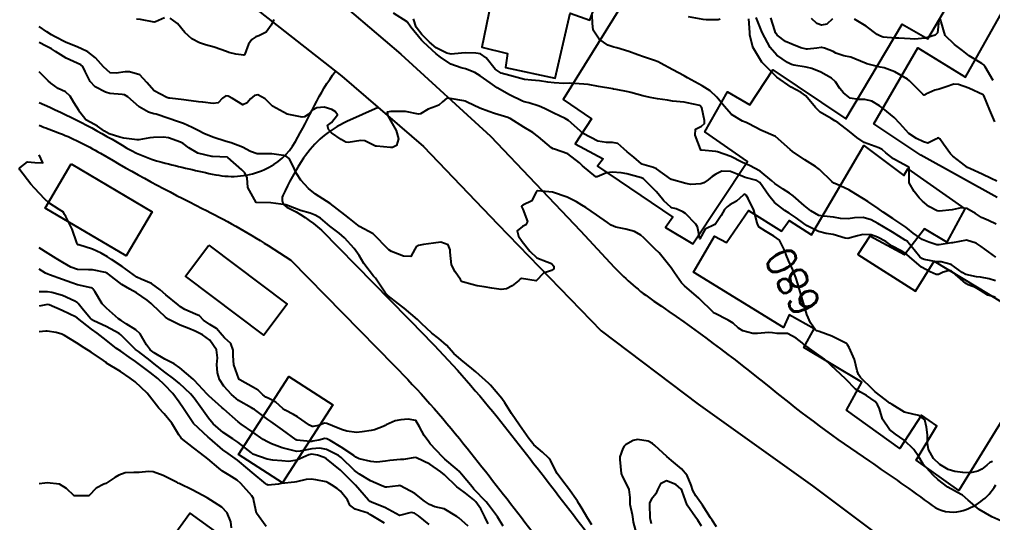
# Model space of a CAD drawing. Header units: metres. Extents: x 286371 to 293043, y 7462578 to 7466404.
# Drawn here: x 286379.2 to 286510.7, y 7466004.3 to 7466072.3 of the extents above; entities that cross this region are included whole.
import ezdxf
from ezdxf.enums import TextEntityAlignment as Align

# ---------------------------------------------------------------- set-up
doc = ezdxf.new("R2010")
doc.units = ezdxf.units.M
doc.header["$MEASUREMENT"] = 0
for name, color, linetype in [('Cotas', 45, 'Continuous'), ('Curvas de Nivel 1m', 11, 'Continuous'), ('Curvas de Nivel 5m', 15, 'Continuous'), ('Edificações', 30, 'Continuous'), ('Linha Férrea', 20, 'Continuous'), ('Vias primárias', 230, 'Continuous'), ('Vias Secundárias', 230, 'Continuous')]:
    doc.layers.add(name, color=color, linetype=linetype)
doc.styles.add('Style-STANDARD', font='STANDARD.shx')

msp = doc.modelspace()

# ---------------------------------------------------------------- linework, layer by layer
at = {"layer": 'Curvas de Nivel 1m', "flags": 128}
for points, elevation in [([(286398.82, 7466072.56), (286397.59, 7466072), (286397.41, 7466071.98), (286395.59, 7466072.33), (286395.06, 7466072.38)], 681), ([(286413.6, 7466072.33), (286413.25, 7466071.57), (286412.56, 7466070.59), (286411.56, 7466070.13), (286411.17, 7466069.99), (286410.63, 7466069.61), (286410.17, 7466068.99), (286409.66, 7466067.62), (286409.61, 7466067.53), (286409.52, 7466067.49), (286408.45, 7466067.64), (286407.53, 7466067.88), (286407.2, 7466067.99), (286405.54, 7466068.58), (286404.35, 7466068.9), (286403.55, 7466069.18), (286402.52, 7466069.73), (286401.57, 7466070.57), (286400.57, 7466071.76), (286399.59, 7466072.5)], 681), ([(286511.03, 7466034.81), (286510.03, 7466035.09), (286509.04, 7466035.72), (286508.39, 7466036.11), (286507.38, 7466036.46), (286507.05, 7466036.64), (286505.32, 7466038.16), (286505.08, 7466038.34), (286504.86, 7466038.38), (286504.02, 7466038.18), (286503.39, 7466037.87), (286503.07, 7466037.88), (286502.24, 7466038.21), (286501.09, 7466038.85), (286499.45, 7466040.25), (286499.12, 7466040.55), (286498.33, 7466041.07), (286497.14, 7466041.71), (286496.25, 7466042.3), (286495.15, 7466042.92), (286494.29, 7466043.2), (286493.16, 7466043.25), (286492.42, 7466043.09), (286491.15, 7466042.72), (286490.77, 7466042.76), (286489.16, 7466043.27), (286488.19, 7466043.39), (286487.16, 7466043.66), (286485.63, 7466044.46), (286485.18, 7466044.76), (286484.15, 7466045.52), (286483.2, 7466046.16), (286482.64, 7466046.5), (286481.22, 7466047.6), (286480.47, 7466048.54), (286479.26, 7466050.28), (286478.83, 7466050.56), (286477.27, 7466050.99), (286476.63, 7466051.24), (286475.28, 7466051.76), (286474.09, 7466051.82), (286473.28, 7466051.44), (286472.8, 7466051.12), (286472.25, 7466050.66), (286471.69, 7466050.24), (286471.26, 7466050.11), (286469.91, 7466050.04), (286469.26, 7466050.15), (286467.32, 7466050.68), (286467.26, 7466050.71), (286467.22, 7466050.74), (286465.29, 7466052.12), (286464.86, 7466052.33), (286463.3, 7466052.78), (286463.29, 7466052.78), (286463.25, 7466052.8), (286462.23, 7466053.73), (286461.33, 7466054.43), (286460.86, 7466054.84), (286460.05, 7466055.55), (286459.35, 7466055.7), (286458.55, 7466055.68), (286457.35, 7466055.9), (286455.36, 7466056.92), (286453.39, 7466058.68), (286452.94, 7466058.96), (286451.4, 7466059.68), (286450.14, 7466060.28), (286449.42, 7466060.59), (286448.03, 7466061.04), (286447.43, 7466061.2), (286447.19, 7466061.28), (286445.44, 7466062.12), (286443.76, 7466063.1), (286443.46, 7466063.31), (286442.81, 7466063.77), (286441.48, 7466064.71), (286440.74, 7466065.15), (286439.49, 7466065.65), (286438.88, 7466065.79), (286437.51, 7466066.28), (286436.1, 7466067.22), (286435.53, 7466067.68), (286433.82, 7466069.25), (286433.56, 7466069.52), (286432.11, 7466071.28), (286431.59, 7466072.01), (286429.77, 7466073.16)], 681), ([(286511.06, 7466036.99), (286510.24, 7466037.26), (286509.06, 7466037.48), (286508.51, 7466037.55), (286507.07, 7466037.85), (286506.58, 7466038.14), (286505.09, 7466039.2), (286503.73, 7466039.56), (286503.1, 7466039.59), (286501.45, 7466039.88), (286501.11, 7466040.01), (286500.86, 7466040.23), (286499.68, 7466041.7), (286499.25, 7466042.25), (286499.15, 7466042.35), (286498.88, 7466042.52), (286497.16, 7466043.58), (286495.97, 7466044.3), (286495.18, 7466044.77), (286494.28, 7466045.23), (286493.19, 7466045.56), (286492.04, 7466045.52), (286491.19, 7466045.39), (286490.14, 7466045.44), (286489.19, 7466045.61), (286487.89, 7466045.73), (286487.2, 7466045.85), (286486.12, 7466046.45), (286485.22, 7466047.2), (286483.74, 7466048.49), (286483.24, 7466048.86), (286482.38, 7466049.38), (286481.26, 7466050.15), (286480.85, 7466050.53), (286479.28, 7466051.82), (286477.85, 7466052.58), (286477.3, 7466052.82), (286476.83, 7466053.06), (286475.31, 7466053.8), (286473.53, 7466054.44), (286473.32, 7466054.47), (286471.36, 7466054.65), (286471.33, 7466054.65), (286471.28, 7466054.68), (286471.22, 7466054.79), (286470.5, 7466056.69), (286470.56, 7466057.5), (286471.38, 7466057.91), (286471.77, 7466058.28), (286471.78, 7466058.67), (286471.42, 7466060.37), (286471.12, 7466060.68), (286469.43, 7466061.08), (286469, 7466061.15), (286467.43, 7466061.3), (286466.77, 7466061.4), (286465.44, 7466061.61), (286464.44, 7466061.78), (286463.44, 7466062.02), (286461.8, 7466062.47), (286461.45, 7466062.56), (286459.83, 7466062.85), (286459.46, 7466062.92), (286459.38, 7466062.93), (286457.46, 7466063.28), (286456.07, 7466063.52), (286455.46, 7466063.58), (286454.2, 7466063.67), (286453.47, 7466063.7), (286452.75, 7466063.68), (286451.47, 7466063.76), (286450.6, 7466063.86), (286449.47, 7466064.02), (286448.39, 7466064.11), (286447.47, 7466064.2), (286445.95, 7466064.6), (286445.48, 7466064.74), (286444.3, 7466065.09), (286443.49, 7466065.6), (286442.28, 7466067.12), (286441.52, 7466067.66), (286440.88, 7466067.79), (286439.53, 7466067.82), (286438.94, 7466067.76), (286437.53, 7466067.65), (286436.97, 7466067.76), (286435.54, 7466068.49), (286434.64, 7466069.24), (286433.57, 7466070.31), (286432.84, 7466071.27), (286432.48, 7466072.39)], 682), ([(286511.11, 7466040.22), (286510.62, 7466040.56), (286509.13, 7466041.65), (286508.87, 7466041.84), (286508.45, 7466042.1), (286507.14, 7466042.49), (286505.28, 7466042.16), (286505.14, 7466042.12), (286503.48, 7466041.85), (286503.14, 7466041.89), (286502.08, 7466042.21), (286501.15, 7466042.61), (286499.97, 7466043.43), (286499.17, 7466044.09), (286498.96, 7466044.26), (286497.19, 7466045.45), (286495.9, 7466046.3), (286495.21, 7466046.79), (286493.85, 7466047.71), (286493.23, 7466048.09), (286492.81, 7466048.35), (286491.25, 7466049.31), (286489.59, 7466050.07), (286489.26, 7466050.2), (286488.95, 7466050.41), (286487.29, 7466052.04), (286486.77, 7466052.44), (286485.31, 7466053.36), (286483.64, 7466054.49), (286483.33, 7466054.74), (286481.35, 7466056.52), (286479.37, 7466057.35), (286477.75, 7466058.22), (286477.39, 7466058.4), (286476.91, 7466058.59), (286475.41, 7466059.48), (286474.44, 7466060.63), (286473.44, 7466061.84), (286472.52, 7466062.66), (286471.46, 7466063.36), (286469.98, 7466064.19), (286469.48, 7466064.46), (286469.01, 7466064.71), (286467.5, 7466065.52), (286465.83, 7466066.44), (286465.51, 7466066.6), (286465.03, 7466066.77), (286463.52, 7466067.29), (286462.77, 7466067.56), (286461.53, 7466067.98), (286459.91, 7466068.48), (286459.54, 7466068.58), (286458.72, 7466068.87), (286457.56, 7466069.68), (286456.75, 7466070.9), (286456.65, 7466071.84), (286456.61, 7466072.9)], 683), ([(286473.89, 7466072.35), (286473.6, 7466072.26), (286472.01, 7466072.26), (286471.6, 7466072.31), (286469.6, 7466072.7)], 684), ([(286511.18, 7466044.68), (286510.12, 7466045.15), (286509.19, 7466045.58), (286508.37, 7466046.11), (286507.21, 7466046.8), (286506.46, 7466046.89), (286505.21, 7466046.59), (286503.45, 7466046.43), (286503.21, 7466046.47), (286502.06, 7466047.05), (286501.23, 7466047.75), (286500.77, 7466048.23), (286500.08, 7466049.07), (286499.42, 7466050.25), (286499.4, 7466050.38), (286499.43, 7466052.25), (286499.39, 7466052.35), (286499.3, 7466052.42), (286498.09, 7466053.06), (286497.31, 7466053.48), (286496.26, 7466054.3), (286495.77, 7466054.74), (286495.33, 7466054.98), (286494.34, 7466055.33), (286493.34, 7466055.71), (286492.36, 7466056.36), (286491.37, 7466057.19), (286489.77, 7466058.4), (286489.39, 7466058.64), (286488.86, 7466058.94), (286487.4, 7466059.82), (286486.75, 7466060.44), (286485.44, 7466062), (286484.81, 7466062.47), (286483.46, 7466063.19), (286481.55, 7466064.52), (286481.49, 7466064.59), (286479.51, 7466066.55), (286478.28, 7466068.57), (286477.91, 7466070.24), (286477.89, 7466070.58), (286477.77, 7466072.42)], 684), ([(286510.97, 7466058.49), (286510.33, 7466060.08), (286509.48, 7466062.05), (286509.46, 7466062.09), (286509.44, 7466062.12), (286509.4, 7466062.14), (286507.46, 7466063.05), (286506.07, 7466063.54), (286505.47, 7466063.57), (286504.42, 7466063.21), (286503.45, 7466062.9), (286502.87, 7466062.78), (286501.65, 7466062.21), (286501.53, 7466062.12), (286501.44, 7466062.09), (286501.27, 7466062.22), (286499.47, 7466064.02), (286499.2, 7466064.25), (286497.49, 7466065.26), (286496.02, 7466065.77), (286495.5, 7466065.9), (286493.71, 7466066.33), (286493.5, 7466066.4), (286493.4, 7466066.45), (286491.52, 7466067.25), (286490.58, 7466067.43), (286489.53, 7466067.77), (286489.13, 7466068), (286487.96, 7466068.43), (286487.63, 7466068.52), (286487.55, 7466068.52), (286486.96, 7466068.44), (286485.69, 7466068.31), (286485.54, 7466068.32), (286484.78, 7466068.48), (286483.55, 7466069), (286482.72, 7466069.35), (286481.57, 7466070.2), (286481.35, 7466070.53), (286481.26, 7466070.84), (286480.73, 7466072.54)], 686), ([(286489.06, 7466072.4), (286488.3, 7466071.7), (286487.59, 7466071.56), (286486.92, 7466071.77), (286486.2, 7466072.45)], 687), ([(286510.74, 7466064.08), (286509.67, 7466065.92), (286509.57, 7466066.09), (286509.51, 7466066.18), (286509.25, 7466066.36), (286507.52, 7466067.43), (286506.64, 7466068.14), (286505.55, 7466068.96), (286504.29, 7466070.17), (286503.76, 7466072.01), (286503.7, 7466072.18), (286503.6, 7466072.31), (286503.48, 7466072.3), (286503.41, 7466072.19), (286503.23, 7466070.53), (286502.94, 7466070.19), (286501.9, 7466069.87), (286501.56, 7466069.8), (286500.12, 7466069.67), (286499.56, 7466069.69), (286498.02, 7466069.8), (286497.56, 7466069.82), (286495.9, 7466069.95), (286495.56, 7466070.05), (286495.08, 7466070.31), (286493.59, 7466071.4), (286492.03, 7466072.36)], 687), ([(286512.2, 7466004.4), (286510.57, 7466005.13), (286508.88, 7466006.1), (286508.59, 7466006.31), (286507.38, 7466007.35), (286506.62, 7466008.03), (286506.44, 7466008.14), (286504.64, 7466009.12), (286503.3, 7466010.18), (286502.66, 7466010.75), (286501.3, 7466012.22), (286500.7, 7466013.2), (286500.05, 7466014.23), (286498.73, 7466015.48), (286497.55, 7466016.27), (286496.75, 7466016.91), (286495.82, 7466018.3), (286495.41, 7466019.69), (286495.16, 7466020.31), (286494.81, 7466020.68), (286493.63, 7466021.52), (286492.83, 7466021.95), (286492.18, 7466022.35), (286490.85, 7466023.72), (286490.16, 7466024.39), (286488.88, 7466025.58), (286487.96, 7466026.42), (286486.91, 7466027.2), (286485.14, 7466028.46), (286484.94, 7466028.63), (286484.14, 7466029.28), (286482.96, 7466029.9), (286481.56, 7466029.91), (286480.96, 7466029.98), (286480.43, 7466030.01), (286478.95, 7466029.87), (286478.28, 7466029.89), (286476.96, 7466030.25), (286476.38, 7466030.6), (286475.64, 7466031.28), (286474.98, 7466031.67), (286473.1, 7466032.65), (286473, 7466032.73), (286471.02, 7466034.68), (286469.05, 7466036.35), (286468.68, 7466036.72), (286467.73, 7466038.08), (286467.28, 7466038.74), (286467.09, 7466039), (286465.63, 7466040.77), (286465.12, 7466041.3), (286463.59, 7466042.8), (286463.15, 7466043.16), (286462.29, 7466043.68), (286461.16, 7466043.98), (286459.78, 7466044.24), (286459.17, 7466044.54), (286458.68, 7466044.87), (286457.2, 7466045.93), (286455.75, 7466046.92), (286455.22, 7466047.25), (286454.47, 7466047.7), (286453.23, 7466048.31), (286451.24, 7466048.98), (286449.25, 7466049.15), (286449.12, 7466049.14), (286449.05, 7466049.02), (286448.43, 7466047.83), (286447.22, 7466047.21), (286447.1, 7466047.16), (286447.03, 7466047.05), (286447.21, 7466046.68), (286447.88, 7466045.03), (286447.65, 7466044.56), (286447.17, 7466044.34), (286446.46, 7466043.76), (286446.66, 7466043.05), (286447.14, 7466042.31), (286448.18, 7466041.03), (286449.11, 7466040.11), (286450.53, 7466039.56), (286451.09, 7466039.33), (286451.41, 7466038.98), (286451.43, 7466038.63), (286451.08, 7466038.42), (286450.02, 7466038.05), (286449.05, 7466037.01), (286447.06, 7466037.3), (286446.88, 7466037.23), (286446.69, 7466037.05), (286445.79, 7466036.32), (286445.04, 7466035.93), (286444.29, 7466035.83), (286443.05, 7466036.01), (286441.99, 7466036.18), (286441.05, 7466036.32), (286440.4, 7466036.5), (286439.06, 7466036.86), (286438.89, 7466037), (286438.79, 7466037.17), (286438.1, 7466038.21), (286437.61, 7466039.19), (286437.42, 7466040.89), (286437.4, 7466041.19), (286437.13, 7466041.87), (286436.15, 7466042.22), (286435.14, 7466042.09), (286433.79, 7466041.9), (286433.13, 7466041.78), (286432.81, 7466041.59), (286432.63, 7466041.27), (286432.09, 7466040.3), (286431.11, 7466040.36), (286429.47, 7466040.97), (286429.12, 7466041.18), (286428.97, 7466041.33), (286427.15, 7466043.24), (286426.99, 7466043.36), (286425.17, 7466044.36), (286423.81, 7466045.41), (286423.19, 7466045.93), (286421.21, 7466047.44), (286419.23, 7466048.73), (286418.26, 7466049.49), (286417.26, 7466050.6), (286416.66, 7466051.51), (286416.12, 7466052.7), (286415.67, 7466053.53), (286415.32, 7466053.8), (286414.92, 7466053.94), (286413.32, 7466054.19), (286412.71, 7466054.19), (286411.32, 7466054.18), (286410.44, 7466054.5), (286409.34, 7466055.06), (286407.84, 7466055.65), (286407.35, 7466055.79), (286407.16, 7466055.85), (286405.35, 7466056.41), (286404.15, 7466056.92), (286403.37, 7466057.3), (286402.56, 7466057.73), (286401.38, 7466058.27), (286400.6, 7466058.54), (286399.39, 7466058.93), (286397.69, 7466059.51), (286397.4, 7466059.59), (286396.68, 7466059.82), (286395.41, 7466060.51), (286393.87, 7466061.86), (286393.44, 7466062.14), (286393.12, 7466062.19), (286391.44, 7466062.33), (286390.85, 7466062.49), (286389.45, 7466063.23), (286388.79, 7466063.93), (286388.12, 7466065.3), (286387.78, 7466065.95), (286387.5, 7466066.21), (286387.02, 7466066.44), (286385.52, 7466067.09), (286384.08, 7466068.01), (286383.54, 7466068.34), (286382.84, 7466068.73), (286381.9, 7466069.2)], 679), ([(286456.55, 7466004.02), (286455.99, 7466004.91), (286455.12, 7466006.41), (286454.8, 7466006.93), (286454.61, 7466007.22), (286453.41, 7466008.95), (286452.65, 7466009.95), (286451.88, 7466010.98), (286450.97, 7466012.71), (286450.78, 7466012.99), (286450.7, 7466013.09), (286449.87, 7466013.84), (286448.72, 7466014.86), (286448.56, 7466015.03), (286448.05, 7466015.72), (286447.1, 7466017.05), (286446.76, 7466017.49), (286445.7, 7466019.07), (286444.81, 7466020.52), (286444.38, 7466021.09), (286442.84, 7466022.91), (286442.65, 7466023.12), (286440.87, 7466024.72), (286440.36, 7466025.15), (286438.89, 7466026.33), (286437.89, 7466027.19), (286436.92, 7466028.29), (286435.88, 7466029.22), (286434.95, 7466029.92), (286433.54, 7466031.26), (286432.98, 7466031.78), (286431.21, 7466033.29), (286431.01, 7466033.45), (286430.42, 7466033.89), (286429.03, 7466034.97), (286428.67, 7466035.33), (286427.85, 7466036.55), (286427.32, 7466037.35), (286427.07, 7466037.65), (286425.77, 7466039.37), (286425.11, 7466040.45), (286424.46, 7466041.39), (286423.14, 7466042.8), (286422.41, 7466043.43), (286421.17, 7466044.41), (286419.89, 7466045.46), (286419.19, 7466045.9), (286418.52, 7466046.16), (286417.2, 7466046.51), (286415.59, 7466047.15), (286415.21, 7466047.28), (286413.21, 7466047.56), (286411.21, 7466047.59), (286410.06, 7466049.61), (286409.97, 7466050.92), (286409.69, 7466051.62), (286409.29, 7466052.02), (286407.39, 7466053.65), (286407.31, 7466053.69), (286407.27, 7466053.7), (286405.32, 7466053.79), (286405.2, 7466053.8), (286403.32, 7466054.26), (286402.09, 7466054.97), (286401.34, 7466055.57), (286400.99, 7466055.75), (286399.35, 7466056.33), (286398.7, 7466056.44), (286397.35, 7466056.36), (286396.86, 7466056.31), (286395.35, 7466056.07), (286395.13, 7466056.06), (286393.35, 7466056.29), (286392.78, 7466056.44), (286391.36, 7466056.89), (286390.71, 7466057.25), (286389.79, 7466057.92), (286389.38, 7466058.11), (286388.21, 7466058.77), (286387.4, 7466059.8), (286387.35, 7466059.9), (286387.31, 7466059.96), (286386.56, 7466061.11), (286386.06, 7466061.98), (286385.44, 7466062.53), (286384.46, 7466063.01), (286383.46, 7466063.71), (286383.12, 7466064.03), (286381.9, 7466065.25)], 678), ([(286444.56, 7466003.84), (286443.82, 7466005.1), (286442.6, 7466006.72), (286442.26, 7466007.12), (286440.63, 7466008.87), (286440.38, 7466009.15), (286438.93, 7466010.9), (286438.72, 7466011.17), (286438.66, 7466011.24), (286438.36, 7466011.49), (286436.69, 7466012.91), (286436.39, 7466013.21), (286434.72, 7466014.99), (286434.51, 7466015.24), (286433.9, 7466016.09), (286433.28, 7466017.26), (286432.77, 7466018.14), (286431.76, 7466018.29), (286430.77, 7466018.2), (286429.99, 7466018.08), (286428.76, 7466017.55), (286428.61, 7466017.47), (286428.35, 7466017.33), (286427.21, 7466016.88), (286426.75, 7466016.77), (286425.52, 7466016.6), (286424.74, 7466016.53), (286423.46, 7466016.69), (286422.75, 7466016.92), (286421.5, 7466017.43), (286420.76, 7466017.74), (286420.45, 7466017.76), (286419.63, 7466017.46), (286418.91, 7466017.31), (286418.75, 7466017.32), (286418.4, 7466017.48), (286416.78, 7466018.62), (286416.23, 7466018.96), (286415.12, 7466019.53), (286414.8, 7466019.77), (286413.86, 7466020.61), (286412.82, 7466021.14), (286412.53, 7466021.28), (286412.12, 7466021.58), (286411.47, 7466022.22), (286410.84, 7466022.59), (286408.98, 7466023.63), (286408.9, 7466023.68), (286408.86, 7466023.77), (286408.21, 7466025.64), (286408.11, 7466026.85), (286408.11, 7466027.64), (286407.8, 7466028.52), (286406.94, 7466029.32), (286406.61, 7466029.67), (286405.85, 7466030.57), (286404.97, 7466031.12), (286404.08, 7466031.71), (286403.53, 7466032.26), (286402.99, 7466032.51), (286401.59, 7466033.15), (286401, 7466033.51), (286400.65, 7466033.76), (286399.02, 7466035.13), (286398.26, 7466035.8), (286397.05, 7466036.63), (286395.65, 7466037.24), (286395.07, 7466037.52), (286394.58, 7466037.85), (286393.09, 7466038.96), (286391.67, 7466039.9), (286391.11, 7466040.25), (286390.29, 7466040.74), (286389.12, 7466041.3), (286387.23, 7466041.87), (286387.13, 7466041.89), (286387.04, 7466041.97), (286386.96, 7466042.15), (286386.36, 7466043.98), (286385.48, 7466045.7), (286385.33, 7466045.99), (286385.2, 7466046.28), (286384.58, 7466046.63), (286383.22, 7466047.55), (286382.66, 7466048.03), (286381.25, 7466049.51), (286380.77, 7466050.06), (286379.28, 7466052), (286379.24, 7466052.09), (286379.23, 7466052.14), (286379.29, 7466052.29), (286380.3, 7466053.07), (286381.3, 7466053.01), (286382.4, 7466052.94), (286381.9, 7466054.03)], 677), ([(286442.56, 7466004.18), (286442.11, 7466005.12), (286441.54, 7466006.18), (286440.88, 7466007.14), (286440.61, 7466007.43), (286439.47, 7466008.32), (286438.63, 7466008.93), (286438.33, 7466009.18), (286436.66, 7466010.77), (286436.13, 7466011.21), (286434.68, 7466012.23), (286432.86, 7466013.1), (286432.69, 7466013.12), (286431.12, 7466012.86), (286430.69, 7466012.85), (286429.28, 7466012.72), (286428.68, 7466012.62), (286427.52, 7466012.51), (286426.68, 7466012.58), (286425.11, 7466012.95), (286424.69, 7466013.16), (286424.38, 7466013.39), (286422.71, 7466014.53), (286421.19, 7466015.44), (286420.73, 7466015.66), (286420.5, 7466015.68), (286419.69, 7466015.46), (286418.88, 7466015.32), (286418.72, 7466015.3), (286418.52, 7466015.28), (286416.72, 7466015.48), (286416.62, 7466015.52), (286414.75, 7466016.89), (286413.81, 7466017.56), (286413.18, 7466017.98), (286412.77, 7466018.27), (286410.99, 7466019.6), (286410.87, 7466019.68), (286410.8, 7466019.72), (286410.56, 7466019.84), (286408.81, 7466020.85), (286407.86, 7466021.65), (286406.84, 7466022.79), (286406.25, 7466023.67), (286405.99, 7466024.56), (286405.89, 7466025.68), (286405.97, 7466026.6), (286405.86, 7466027.68), (286404.93, 7466029), (286403.95, 7466029.71), (286402.95, 7466030.22), (286402.13, 7466030.56), (286400.96, 7466031.01), (286399.41, 7466031.78), (286398.98, 7466032.09), (286397.14, 7466033.81), (286397.01, 7466033.93), (286396.46, 7466034.38), (286395.03, 7466035.38), (286394.14, 7466035.86), (286393.05, 7466036.49), (286391.27, 7466037.9), (286391.08, 7466038.03), (286390.84, 7466038.14), (286389.08, 7466038.49), (286388.55, 7466038.48), (286387.08, 7466038.54), (286386.19, 7466038.87), (286385.1, 7466039.48), (286384.21, 7466040.01), (286383.11, 7466040.7), (286381.9, 7466041.46)], 676), ([(286434.56, 7466004.06), (286433.14, 7466005.26), (286432.58, 7466005.62), (286432.16, 7466005.69), (286430.57, 7466005.29), (286428.59, 7466006.39), (286426.89, 7466007.06), (286426.6, 7466007.19), (286426.4, 7466007.36), (286424.63, 7466009.38), (286422.66, 7466011.36), (286422.63, 7466011.38), (286422.6, 7466011.42), (286420.69, 7466012.94), (286420.37, 7466013.13), (286419.51, 7466013.46), (286418.7, 7466013.56), (286418.33, 7466013.48), (286416.68, 7466012.75), (286415.6, 7466012.61), (286414.68, 7466012.68), (286413.48, 7466012.77), (286412.69, 7466012.91), (286410.76, 7466013.6), (286410.7, 7466013.64), (286410.57, 7466013.74), (286408.73, 7466015.21), (286408.07, 7466015.64), (286406.75, 7466016.53), (286405.42, 7466017.68), (286404.78, 7466018.44), (286403.87, 7466019.71), (286402.82, 7466021.17), (286402.32, 7466021.73), (286400.84, 7466023.14), (286400.09, 7466023.77), (286398.87, 7466024.67), (286397.42, 7466025.81), (286396.89, 7466026.23), (286395.29, 7466027.46), (286394.91, 7466027.73), (286394.78, 7466027.85), (286392.94, 7466029.7), (286392.71, 7466029.88), (286390.96, 7466030.85), (286389.29, 7466031.61), (286388.97, 7466031.78), (286388.78, 7466031.94), (286387.7, 7466033.25), (286387.15, 7466033.96), (286387.02, 7466034.09), (286386.73, 7466034.25), (286385.03, 7466035.02), (286383.62, 7466035.43), (286383.04, 7466035.52), (286381.9, 7466035.51)], 674), ([(286428.56, 7466004.27), (286426.73, 7466005.35), (286426.58, 7466005.45), (286426.34, 7466005.6), (286424.59, 7466006.17), (286423.86, 7466006.67), (286423.54, 7466007.4), (286422.62, 7466008.6), (286422.14, 7466008.94), (286421.37, 7466009.44), (286420.92, 7466009.73), (286420.64, 7466009.85), (286419.27, 7466010.1), (286418.64, 7466010.2), (286417.97, 7466010.17), (286416.64, 7466009.83), (286416.37, 7466009.79), (286414.64, 7466009.62), (286414.57, 7466009.61), (286414.24, 7466009.55), (286412.81, 7466009.39), (286412.63, 7466009.47), (286412.49, 7466009.58), (286410.66, 7466011.1), (286410.07, 7466011.61), (286408.69, 7466012.75), (286407.41, 7466013.65), (286406.71, 7466014.17), (286404.94, 7466015.69), (286404.74, 7466015.88), (286402.76, 7466017.72), (286401.37, 7466019.75), (286400.81, 7466020.59), (286399.94, 7466021.77), (286398.84, 7466022.94), (286397.91, 7466023.8), (286396.87, 7466024.64), (286395.25, 7466025.84), (286394.89, 7466026.11), (286394.05, 7466026.7), (286392.91, 7466027.48), (286392.32, 7466027.88), (286390.93, 7466028.99), (286389.72, 7466029.92), (286388.95, 7466030.48), (286387.05, 7466031.96), (286386.98, 7466032.01), (286386.87, 7466032.09), (286385, 7466033.01), (286383.25, 7466033.78), (286383.01, 7466033.81), (286381.9, 7466033.56)], 673), ([(286412.55, 7466003.81), (286411.25, 7466005.59), (286410.91, 7466007.28), (286410.84, 7466007.6), (286410.61, 7466007.94), (286409.13, 7466009.63), (286408.64, 7466010.07), (286407.58, 7466010.73), (286406.67, 7466011.27), (286406.16, 7466011.67), (286404.69, 7466012.93), (286403.7, 7466013.71), (286402.72, 7466014.46), (286401.09, 7466015.75), (286400.74, 7466016.18), (286399.81, 7466017.77), (286398.78, 7466019.02), (286398.07, 7466019.8), (286396.82, 7466021.44), (286396.5, 7466021.82), (286394.85, 7466023.35), (286394.2, 7466023.85), (286392.87, 7466024.74), (286391.01, 7466025.9), (286390.89, 7466026), (286390.57, 7466026.22), (286388.91, 7466027.36), (286387.99, 7466027.95), (286386.92, 7466028.61), (286385.32, 7466029.6), (286384.94, 7466029.8), (286384.18, 7466030.01), (286382.96, 7466030.2), (286382.78, 7466030.2), (286381.9, 7466030.13)], 672), ([(286473.41, 7466003.78), (286472.79, 7466004.65), (286472.57, 7466004.99), (286471.49, 7466006.67), (286470.61, 7466007.93), (286470.19, 7466008.69), (286469.95, 7466009.38), (286469.44, 7466010.7), (286468.67, 7466011.62), (286467.32, 7466012.73), (286466.69, 7466013.27), (286465.04, 7466014.77), (286464.73, 7466015.03), (286464.17, 7466015.35), (286462.74, 7466015.56), (286462.13, 7466015.42), (286461.08, 7466014.83), (286460.91, 7466014.65), (286460.72, 7466014.34), (286460.31, 7466013.23), (286460.35, 7466012.84), (286460.52, 7466010.98), (286460.55, 7466010.84), (286460.65, 7466010.65), (286461.53, 7466008.82), (286461.7, 7466007.72), (286461.69, 7466006.82), (286461.98, 7466005.41), (286462.09, 7466004.81), (286462.15, 7466004.4), (286462.54, 7466002.89)], 678), ([(286407.89, 7466003.64), (286407.78, 7466004.42), (286407.3, 7466005.65), (286406.59, 7466006.43), (286404.6, 7466007.69), (286402.63, 7466008.7), (286400.8, 7466009.6), (286400.64, 7466009.68), (286400.52, 7466009.76), (286398.66, 7466010.71), (286397.29, 7466011.18), (286396.67, 7466011.22), (286395.4, 7466011.1), (286394.66, 7466011.11), (286393.49, 7466011.04), (286392.66, 7466010.75), (286392.1, 7466010.44), (286391.32, 7466009.89), (286390.9, 7466009.64), (286390.64, 7466009.51), (286389.58, 7466008.97), (286388.61, 7466007.93), (286386.61, 7466007.96), (286385.6, 7466008.96), (286384.64, 7466009.52), (286382.98, 7466009.69), (286382.64, 7466009.65), (286381.9, 7466009.56)], 671), ([(286471.35, 7466003.87), (286470.85, 7466004.68), (286470.57, 7466005.06), (286469.44, 7466006.7), (286468.75, 7466008.58), (286468.7, 7466008.71), (286468.63, 7466008.85), (286467.88, 7466009.48), (286466.64, 7466009.97), (286465.83, 7466009.57), (286465.44, 7466008.76), (286465.18, 7466008.2), (286464.6, 7466007.49), (286464.36, 7466007.02), (286464.33, 7466006.78), (286464.38, 7466004.96), (286464.41, 7466004.78), (286464.56, 7466004.22)], 677)]:
    msp.add_lwpolyline(points, dxfattribs=dict(at, elevation=elevation))
at = {"layer": 'Curvas de Nivel 5m', "flags": 128}
for points, elevation in [([(286511.27, 7466050.46), (286510.5, 7466050.85), (286509.28, 7466051.43), (286507.68, 7466052.12), (286507.3, 7466052.33), (286506.49, 7466052.96), (286505.32, 7466053.86), (286504.99, 7466054.16), (286504.05, 7466055.47), (286503.54, 7466056.18), (286503.36, 7466056.31), (286503.26, 7466056.28), (286503.09, 7466056.19), (286501.94, 7466055.61), (286501.35, 7466055.8), (286500.4, 7466056.23), (286499.36, 7466056.91), (286498.16, 7466058.26), (286497.4, 7466059.1), (286495.9, 7466060.3), (286495.42, 7466060.64), (286494.37, 7466061.27), (286493.43, 7466061.49), (286492.57, 7466061.49), (286491.43, 7466061.71), (286490.54, 7466062.39), (286490.06, 7466063), (286489.47, 7466063.91), (286488.94, 7466064.41), (286487.49, 7466065.22), (286486.26, 7466065.69), (286485.51, 7466065.89), (286483.85, 7466066.15), (286483.51, 7466066.24), (286482.98, 7466066.5), (286481.53, 7466067.52), (286480.62, 7466068.54), (286479.57, 7466070.55), (286478.76, 7466072.57)], 685), ([(286510.69, 7466012.61), (286510.33, 7466012.44), (286509.92, 7466012.09), (286509.21, 7466011.56), (286508.67, 7466011.3), (286507.71, 7466011.08), (286506.67, 7466011.09), (286505.57, 7466011.25), (286504.67, 7466011.53), (286503.55, 7466012.18), (286502.7, 7466013.01), (286502.02, 7466014.2), (286501.87, 7466015.06), (286501.89, 7466016.21), (286501.75, 7466017.22), (286501.52, 7466018.21), (286500.78, 7466018.82), (286500.07, 7466018.95), (286498.79, 7466019.25), (286497.12, 7466020.28), (286496.81, 7466020.49), (286496.16, 7466020.95), (286494.83, 7466022.02), (286494.5, 7466022.32), (286492.86, 7466023.96), (286492.56, 7466024.35), (286492.37, 7466024.85), (286492.04, 7466026.36), (286491.3, 7466027.99), (286491.09, 7466028.37), (286490.93, 7466028.54), (286490.6, 7466028.71), (286488.95, 7466029.51), (286487.24, 7466030.15), (286486.96, 7466030.27), (286486.71, 7466030.44), (286486.1, 7466031.33), (286485.59, 7466032.46), (286485.02, 7466034.46), (286484.43, 7466036.47), (286484.1, 7466037.45), (286483.7, 7466038.49), (286483.1, 7466039.77), (286482.79, 7466040.5), (286482.67, 7466040.95), (286481.91, 7466042.51), (286481.15, 7466043.03), (286479.99, 7466043.71), (286479.17, 7466044.27), (286478.97, 7466044.56), (286478.9, 7466044.84), (286478.41, 7466046.57), (286477.67, 7466048.14), (286477.39, 7466048.58), (286477.24, 7466048.68), (286477.12, 7466048.7), (286476.99, 7466048.59), (286476.07, 7466047.76), (286475.21, 7466047.28), (286474.81, 7466047.02), (286474.49, 7466046.63), (286474, 7466045.83), (286473.22, 7466044.64), (286473.2, 7466044.61), (286473.17, 7466044.6), (286471.84, 7466043.99), (286471.14, 7466042.67), (286470.81, 7466044.32), (286470.61, 7466044.68), (286469.19, 7466046.1), (286468.84, 7466046.35), (286467.92, 7466046.73), (286467.36, 7466046.89), (286467.21, 7466046.97), (286466.29, 7466047.82), (286465.51, 7466048.77), (286465.24, 7466049.08), (286463.53, 7466050.8), (286463.37, 7466050.9), (286463.28, 7466050.93), (286461.79, 7466051.33), (286461.28, 7466051.47), (286460.53, 7466051.61), (286459.29, 7466051.71), (286458.55, 7466051.61), (286457.28, 7466051.06), (286457.11, 7466051.06), (286455.3, 7466052.53), (286454.89, 7466052.93), (286453.32, 7466054.16), (286451.52, 7466054.79), (286451.33, 7466054.85), (286451.11, 7466054.99), (286449.36, 7466056.46), (286448.57, 7466057.03), (286447.37, 7466057.77), (286445.52, 7466058.94), (286445.39, 7466059.01), (286445.2, 7466059.08), (286443.4, 7466059.62), (286442.63, 7466059.89), (286441.41, 7466060.35), (286439.69, 7466061.16), (286439.43, 7466061.3), (286439.25, 7466061.34), (286437.43, 7466061.63), (286436.95, 7466061.68), (286436.36, 7466061.21), (286435.89, 7466060.74), (286435.41, 7466060.57), (286434.44, 7466060.21), (286433.4, 7466059.57), (286433.13, 7466059.53), (286431.4, 7466059.87), (286430.83, 7466059.87), (286429.41, 7466059.89), (286428.91, 7466059.81), (286428.97, 7466059.32), (286429.38, 7466058.57), (286430.11, 7466057.3), (286430.45, 7466056.19), (286430.16, 7466055.3), (286429.63, 7466055.01), (286429.33, 7466055.02), (286427.46, 7466055.22), (286427.33, 7466055.22), (286427.24, 7466055.26), (286427.07, 7466055.35), (286425.9, 7466055.93), (286425.34, 7466055.96), (286423.64, 7466055.71), (286423.34, 7466055.74), (286422.67, 7466056.1), (286421.37, 7466056.99), (286420.98, 7466057.45), (286420.85, 7466057.99), (286421.39, 7466058.41), (286422.19, 7466059.43), (286421.88, 7466059.9), (286421.41, 7466060.16), (286420.4, 7466060.48), (286419.42, 7466060.4), (286418.82, 7466060.07), (286418.22, 7466059.49), (286417.74, 7466059.15), (286417.4, 7466059.14), (286415.4, 7466059.53), (286413.42, 7466060.59), (286412.43, 7466061.58), (286411.44, 7466062.15), (286411, 7466062.04), (286410.46, 7466061.61), (286409.97, 7466061.07), (286409.42, 7466060.77), (286408.02, 7466061.65), (286407.44, 7466061.96), (286407.1, 7466062), (286406.64, 7466061.67), (286406.06, 7466061.04), (286405.42, 7466060.96), (286404, 7466061.13), (286403.43, 7466061.21), (286401.76, 7466061.41), (286401.43, 7466061.45), (286399.53, 7466061.68), (286399.43, 7466061.7), (286399.13, 7466061.78), (286397.45, 7466062.67), (286396.42, 7466063.82), (286395.48, 7466064.84), (286394.08, 7466065.26), (286393.49, 7466065.27), (286392.3, 7466065.06), (286391.48, 7466065.13), (286390.6, 7466065.91), (286389.51, 7466067.13), (286388.47, 7466067.94), (286387.54, 7466068.41), (286386.8, 7466068.71), (286385.55, 7466069.23), (286383.97, 7466070.01), (286383.57, 7466070.24), (286382.93, 7466070.67), (286381.9, 7466071.37)], 680), ([(286439.85, 7466003.86), (286438.57, 7466004.98), (286438.33, 7466005.18), (286436.59, 7466006.19), (286435.36, 7466006.45), (286434.6, 7466006.77), (286433.96, 7466007.24), (286432.62, 7466008.28), (286430.72, 7466009.29), (286430.63, 7466009.32), (286430.6, 7466009.33), (286430.41, 7466009.3), (286428.85, 7466009.1), (286428.63, 7466009.14), (286428.1, 7466009.33), (286426.64, 7466009.99), (286425.15, 7466010.88), (286424.66, 7466011.25), (286424.51, 7466011.39), (286422.69, 7466013.15), (286422.35, 7466013.42), (286420.71, 7466014.22), (286419.79, 7466014.37), (286418.71, 7466014.3), (286417.17, 7466013.97), (286416.7, 7466013.94), (286416.15, 7466014.08), (286414.71, 7466014.46), (286413.3, 7466014.99), (286412.73, 7466015.25), (286412.16, 7466015.58), (286410.75, 7466016.57), (286409.18, 7466017.63), (286408.77, 7466017.94), (286406.83, 7466019.66), (286406.79, 7466019.69), (286406.59, 7466019.87), (286404.82, 7466021.47), (286404.6, 7466021.7), (286402.85, 7466023.57), (286402.7, 7466023.73), (286400.88, 7466025.27), (286400.14, 7466025.77), (286398.89, 7466026.44), (286397.44, 7466027.27), (286396.91, 7466027.69), (286396.78, 7466027.82), (286396.4, 7466028.34), (286395.55, 7466029.84), (286394.95, 7466030.4), (286393.63, 7466031.2), (286392.97, 7466031.63), (286392.63, 7466031.88), (286390.99, 7466033.3), (286390.41, 7466033.91), (286389.41, 7466035.56), (286389.15, 7466035.93), (286389.05, 7466036.01), (286388.94, 7466036.04), (286387.05, 7466036.48), (286386.31, 7466036.72), (286385.06, 7466037.19), (286383.27, 7466037.82), (286383.07, 7466037.89), (286382.77, 7466038.03), (286381.9, 7466038.56)], 675)]:
    msp.add_lwpolyline(points, dxfattribs=dict(at, elevation=elevation))
at = {"layer": 'Edificações'}
for points in [[(286442.92, 7466074.5), (286441.7, 7466068.56), (286445.15, 7466067.73), (286444.89, 7466065.84), (286451.58, 7466064.41), (286453.64, 7466073.19), (286456.26, 7466072.23), (286459.63, 7466081.25)], [(286461.34, 7466075.46), (286452.66, 7466061.53), (286456.52, 7466058.9), (286454.28, 7466055.51), (286458.09, 7466053.49), (286457.31, 7466052.49), (286467.47, 7466045.61), (286466.51, 7466044.21), (286470.19, 7466042.02), (286477.57, 7466053.15), (286471.81, 7466057.14), (286474.89, 7466062.56), (286477.88, 7466060.81), (286481, 7466065.51), (286490.85, 7466058.92), (286498.45, 7466071.7), (286501.92, 7466069.73), (286508.28, 7466080.5)], [(286511.3, 7466048.28), (286501, 7466053.97), (286494.65, 7466058.2), (286500.58, 7466068.48), (286507.02, 7466064.55), (286512.91, 7466075.07)], [(286513.04, 7466019.92), (286506.14, 7466008.67), (286500.37, 7466012.75), (286503.14, 7466017.39), (286501.07, 7466018.84), (286498.16, 7466014.34), (286490.93, 7466019.51), (286493.04, 7466023.3), (286485.2, 7466028), (286486.56, 7466030.53), (286483.19, 7466032.41), (286482.44, 7466030.72), (286470.26, 7466038.17), (286473.11, 7466043.06), (286474.74, 7466042.18), (286477.73, 7466046.51), (286482.16, 7466043.72), (286483.19, 7466045.16), (286486.22, 7466043.2), (286493.31, 7466055.28), (286498.68, 7466051.23), (286499.24, 7466052.16), (286506.94, 7466046.75), (286504.51, 7466042.23), (286501.48, 7466044.05), (286498.77, 7466040.51), (286494.11, 7466043.02), (286492.48, 7466040.55), (286500.27, 7466035.6), (286502.79, 7466039.66), (286513.94, 7466032.89)], [(286397.64, 7465993.27), (286394.81, 7465995.33), (286402.26, 7466005.59), (286407.46, 7466001.82), (286400.01, 7465991.55), (286398.65, 7465989.69), (286396.28, 7465991.41), (286397.64, 7465993.27)]]:
    msp.add_lwpolyline(points, dxfattribs=at)
for points in [[(286386.21, 7466052.8), (286397.15, 7466046.35), (286393.64, 7466040.39), (286382.7, 7466046.84)], [(286404.83, 7466041.83), (286415.41, 7466033.84), (286412.25, 7466029.66), (286401.67, 7466037.65)], [(286414.76, 7466009.7), (286408.81, 7466013.53), (286415.61, 7466024.08), (286421.56, 7466020.24)]]:
    msp.add_lwpolyline(points, close=True, dxfattribs=at)
at = {"layer": 'Linha Férrea'}
msp.add_lwpolyline([(287835.18, 7465381.47, 0.010304), (287693.16, 7465427.51), (287537.99, 7465472.45, -0.040382), (287441.99, 7465506.86, -0.042368), (287320.57, 7465578.57, -0.008489), (287246.96, 7465627.06, -0.004773), (287110.87, 7465718.76), (286883.88, 7465869.13), (286836.14, 7465900.58), (286681.72, 7466001.99, 0.002623), (286488.21, 7466128.28, 0.036116), (286381.9, 7466186.94, 0.036116)], format="xyb", dxfattribs=at)
at = {"layer": 'Vias primárias'}
msp.add_lwpolyline([(286381.9, 7466101.61), (286400.39, 7466091.68), (286411.1, 7466084.7), (286418.07, 7466078.49), (286430.74, 7466067.63), (286442.86, 7466056.54), (286455.04, 7466043.77), (286459.58, 7466038.87, 0.056484), (286464.92, 7466034.28, -0.021391), (286480.73, 7466022.49, 0.022808), (286494.04, 7466012.62, -0.010667), (286502.5, 7466006.66, 0.222444), (286506.36, 7466005.89, 0.201658), (286511.11, 7466009.42)], format="xyb", dxfattribs=at)
at = {"layer": 'Vias primárias', "elevation": 684.6}
msp.add_lwpolyline([(286381.9, 7466093.44), (286385.11, 7466091.95), (286392.16, 7466087.88), (286401.33, 7466081.52), (286422.77, 7466064.68), (286433.8, 7466055.14), (286443.87, 7466044.65), (286457.81, 7466030.24), (286470.92, 7466020.34), (286486.34, 7466009.32), (286503.69, 7465996.27), (286508.28, 7465991.32, -0.139478), (286510.24, 7465987.45), (286514.29, 7465971.73), (286520.01, 7465947.43), (286526.62, 7465920.67), (286533.11, 7465894.11), (286538.7, 7465871.54), (286544.8, 7465849.13)], format="xyb", dxfattribs=at)
at = {"layer": 'Vias Secundárias'}
for points in [[(286381.9, 7466061.09, -0.035799), (286393.09, 7466055.32, 0.072935), (286398.47, 7466053.03, 0.014038), (286405.74, 7466051.34, 0.154202), (286412.31, 7466052.04, 0.163073), (286416.5, 7466055.82, 0.012161), (286419.09, 7466060.69, -0.041093), (286421.92, 7466065.35)], [(286427.68, 7466060.43), (286423.45, 7466058.52, 0.140882), (286417.61, 7466053.56, 0.039395), (286414.81, 7466048.53, 0.408031), (286415.37, 7466046.98, -0.071205), (286420.02, 7466043.85), (286433.98, 7466029.62, -0.025412), (286443.74, 7466018.61, -0.009078), (286459.33, 7465998.36, -0.066656), (286472.36, 7465974.77, -0.034753), (286478.77, 7465954.21, -0.015089), (286483.17, 7465932.79, 0.000454), (286486.52, 7465913.67, 0.005455), (286489.96, 7465895.29, -0.004459), (286492.57, 7465881.47)], [(286381.9, 7466058.02, 0.000601), (286384.28, 7466057.11, -0.041949), (286390.18, 7466054.25, 0.018606), (286403.93, 7466046.79, -0.027487), (286412.81, 7466041.77), (286415.89, 7466039.8)], [(286415.89, 7466039.8), (286429.85, 7466025.57, -0.025412), (286439.22, 7466014.99, -0.009078), (286454.67, 7465994.91, -0.066656), (286466.97, 7465972.67, -0.034753), (286473.14, 7465952.87, -0.015089), (286477.47, 7465931.79, 0.000454), (286480.81, 7465912.66, 0.005455), (286484.28, 7465894.16, -0.002847), (286485.96, 7465885.41, -0.002847)]]:
    msp.add_lwpolyline(points, format="xyb", dxfattribs=at)

# ---------------------------------------------------------------- texts
at = {"layer": 'Cotas', "style": 'Style-STANDARD'}
msp.add_text('680', height=4, rotation=118.3258, dxfattribs=at).set_placement((286483.69, 7466036.9, 680), align=Align.MIDDLE_CENTER)

doc.saveas('drawing.dxf')
